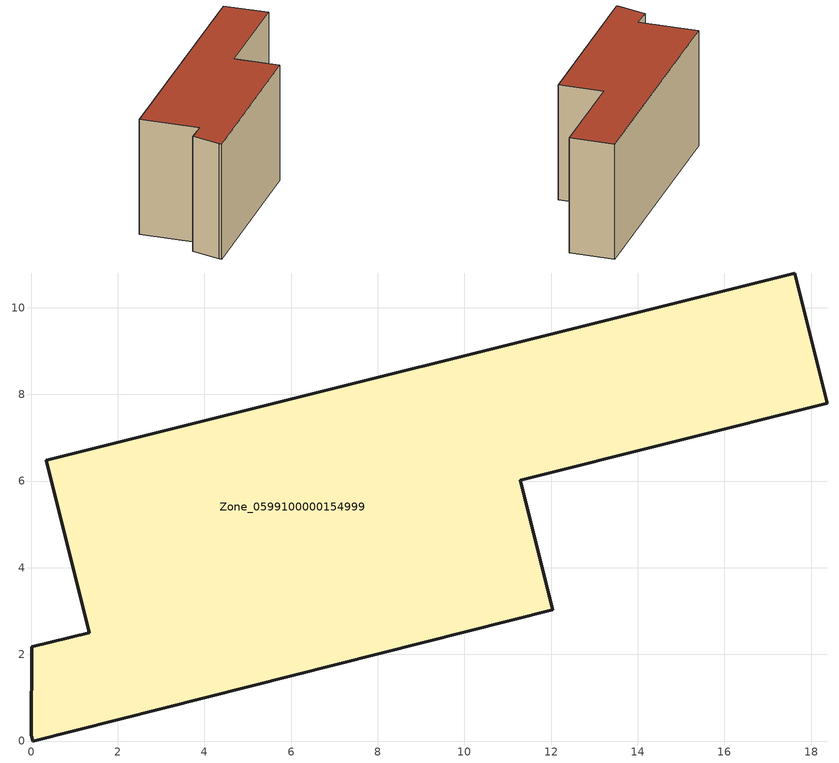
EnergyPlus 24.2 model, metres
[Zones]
Zone_0599100000154999
 floor ground (C_G): 11.29,6.02 12.04,3.03 0.04,0 0,0.15 0.02,2.18 1.34,2.5 0.35,6.48 17.63,10.8 18.38,7.8 z0
 wall outside (C_F): 1.34,2.5 0.02,2.18 0,0.15 0.04,0 12.04,3.03 11.29,6.02 18.38,7.8 17.63,10.8 0.35,6.48 1.34,2.5 z0:8.29
 roof outside (C_R): 17.63,10.8 0.35,6.48 1.34,2.5 0.02,2.18 0,0.15 0.04,0 12.04,3.03 11.29,6.02 18.38,7.8 z8.29
[BUILDING]
Pand.0599100000154999: North Axis=0; Terrain=City; Loads Convergence Tolerance Value=0.04; Temperature Convergence Tolerance Value=0.4; Solar Distribution=FullExterior; Maximum Number of Warmup Days=25; Minimum Number of Warmup Days=1
[Site:Location]
Rotterdam.The.Hague.AP_ZH_NLD Design_Conditions: Latitude=51.96; Longitude=4.45; Time Zone=1; Elevation=-4.5
[SITE:GROUNDTEMPERATURE:BUILDINGSURFACE]
18, 18, 18, 18, 18, 18, 18, 18, 18, 18, 18, 18
[MATERIAL] Thermal Absorptance=0.9; Solar Absorptance=0.7; Visible Absorptance=0.7
Name | Roughness | Thickness | Conductivity | Density | Specific Heat
G.TI.1975-1991 | MediumSmooth | 0.15 | 0.288461 | 540 | 1210
F.TI.1975-1991 | Rough | 0.3 | 0.230769 | 1920 | 840
R.TI.1975-1991 | MediumRough | 0.2 | 0.153846 | 1500 | 1000
[CONSTRUCTION]
C_G: G.TI.1975-1991
C_F: F.TI.1975-1991
C_R: R.TI.1975-1991
[ZONE]
Zone_0599100000154999: Type=1; Multiplier=1; Ceiling Height=Autocalculate; Volume=Autocalculate; Floor Area=autocalculate; Part of Total Floor Area=Yes
[ZONEINFILTRATION:DESIGNFLOWRATE]
Infil_Zone_0599100000154999: Zone or ZoneList or Space or SpaceList=Zone_0599100000154999; Schedule=AlwaysOn; Design Flow Rate Calculation Method=Flow/Area; Flow Rate per Floor Area=0.003; Constant Term Coefficient=1; Temperature Term Coefficient=0; Velocity Term Coefficient=0; Velocity Squared Term Coefficient=0
[HVACTEMPLATE:ZONE:IDEALLOADSAIRSYSTEM]
Zone_0599100000154999: Maximum Heating Supply Air Temperature=50; Minimum Cooling Supply Air Temperature=13; Maximum Heating Supply Air Humidity Ratio=0.0156; Minimum Cooling Supply Air Humidity Ratio=0.0077; Heating Limit=NoLimit; Cooling Limit=NoLimit; Dehumidification Control Type=ConstantSensibleHeatRatio; Cooling Sensible Heat Ratio=0.7; Dehumidification Setpoint=60; Humidification Control Type=None; Humidification Setpoint=30; Outdoor Air Method=None; Outdoor Air Flow Rate per Person=0.00944; Outdoor Air Flow Rate per Zone Floor Area=0; Outdoor Air Flow Rate per Zone=0; Demand Controlled Ventilation Type=None; Outdoor Air Economizer Type=NoEconomizer; Heat Recovery Type=None; Sensible Heat Recovery Effectiveness=0.7; Latent Heat Recovery Effectiveness=0.65
[ZONECONTROL:THERMOSTAT]
ThermostatControl_Zone_0599100000154999: Zone or ZoneList=Zone_0599100000154999; Control Type Schedule=DualSetpointControlType; Control 1=Thermostat_Zone_0599100000154999; Temperature Difference Between Cutout And Setpoint=0
[THERMOSTATSETPOINT:DUALSETPOINT]
Thermostat_Zone_0599100000154999: Heating Setpoint Temperature Schedule=HeatingSetpoint_Zone_0599100000154999; Cooling Setpoint Temperature Schedule=CoolingSetpoint_Zone_0599100000154999
[SCHEDULE:COMPACT]
HeatingSetpoint_Zone_0599100000154999: Through: 12/31, For: AllDays, Until: 24:00, 21
CoolingSetpoint_Zone_0599100000154999: Through: 12/31, For: AllDays, Until: 24:00, 24
DualSetpointControlType: Through: 12/31, For: AllDays, Until: 24:00, 4
AlwaysOn: Through: 12/31, For: AllDays, Until: 24:00, 1
